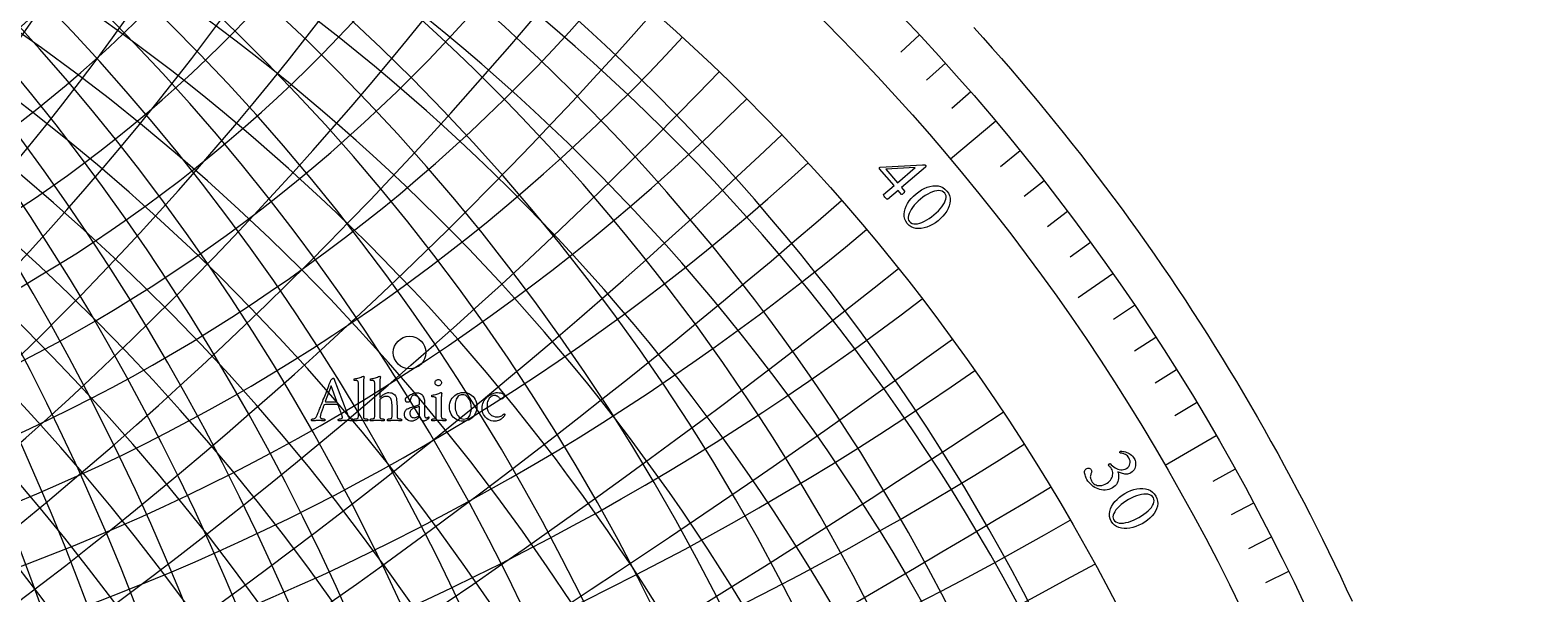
# Model space of a CAD drawing. Header units: millimetres. Extents: x -78 to 78, y -78 to 100.
# Drawn here: x 25 to 76.4, y 32.8 to 52.3 of the extents above; entities that cross this region are included whole.
import ezdxf

# ---------------------------------------------------------------- set-up
doc = ezdxf.new("R2010")
doc.units = ezdxf.units.MM
for name, color, linetype in [('CUT_OUTER', 1, 'Continuous'), ('ENGRAVE', 7, 'Continuous'), ('ENGRAVE_FINE', 8, 'Continuous'), ('TEXT', 5, 'Continuous')]:
    doc.layers.add(name, color=color, linetype=linetype)

msp = doc.modelspace()

# ---------------------------------------------------------------- linework, layer by layer
at = {"layer": 'CUT_OUTER'}
msp.add_lwpolyline([(57.7942, 52.3816), (58.1145, 52.026), (58.4326, 51.6684), (58.7486, 51.3089), (59.0623, 50.9475), (59.3738, 50.5841), (59.683, 50.2189), (59.9901, 49.8517), (60.2948, 49.4827), (60.5973, 49.1118), (60.8975, 48.739), (61.1954, 48.3645), (61.491, 47.9881), (61.7843, 47.6099), (62.0753, 47.2299), (62.3639, 46.8481), (62.6502, 46.4645), (62.9341, 46.0793), (63.2157, 45.6922), (63.4948, 45.3035), (63.7716, 44.913), (64.046, 44.5209), (64.318, 44.1271), (64.5875, 43.7316), (64.8546, 43.3345), (65.1193, 42.9357), (65.3815, 42.5353), (65.6413, 42.1334), (65.8986, 41.7298), (66.1534, 41.3247), (66.4057, 40.918), (66.6555, 40.5098), (66.9028, 40.1), (67.1476, 39.6888), (67.3899, 39.276), (67.6296, 38.8618), (67.8668, 38.4461), (68.1014, 38.0289), (68.3335, 37.6103), (68.563, 37.1903), (68.7899, 36.7689), (69.0142, 36.3462), (69.2359, 35.922), (69.455, 35.4965), (69.6715, 35.0697), (69.8854, 34.6415), (70.0966, 34.2121), (70.3052, 33.7813), (70.5112, 33.3493), (70.7145, 32.916), (70.9151, 32.4815)], dxfattribs=at)
at = {"layer": 'ENGRAVE'}
for points in [[(58.5564, 49.1347), (56.988, 47.8186)], [(62.616, 43.8442), (61.418, 43.0053)], [(66.199, 38.22), (64.4258, 37.1962)]]:
    msp.add_lwpolyline(points, dxfattribs=at)
for centre, radius in [((0, 0), 76.44), ((0, 0), 76.44), ((0, 0), 74.3925), ((0, 0), 70.59), ((0, 0), 70.59), ((0, 0), 70.59), ((38.2205, 41.1105), 0.5647)]:
    msp.add_circle(centre, radius, dxfattribs=at)
for centre, radius, start, end in [((-84.1259, 0), 109.8185, 320, 40), ((-59.232, 0), 92.1487, 310, 50), ((-40.7552, 0), 81.5103, 300, 60), ((-25.6927, 0), 75.1203, 290, 70), ((-12.4469, 0), 71.679, 280, 80), ((0, 81.5103), 40.7552, 210, 330), ((0, 92.1487), 59.232, 220, 320), ((0, 109.8185), 84.1259, 230, 310), ((0, 141.18), 122.2655, 240, 300)]:
    msp.add_arc(centre, radius, start, end, dxfattribs=at)
at = {"layer": 'ENGRAVE_FINE'}
for points in [[(55.9047, 52.132), (55.2629, 51.5335)], [(56.806, 51.1483), (56.1539, 50.5612)], [(57.69, 50.1492), (57.0277, 49.5735)], [(59.405, 48.1053), (58.7231, 47.553)], [(60.2355, 47.0612), (59.5441, 46.5209)], [(61.0477, 46.0027), (60.3469, 45.4746)], [(61.8413, 44.9303), (61.1313, 44.4145)], [(63.3716, 42.7447), (62.6442, 42.254)], [(64.108, 41.6322), (63.372, 41.1543)], [(64.8248, 40.507), (64.0806, 40.042)], [(65.5219, 39.3695), (64.7697, 38.9176)], [(66.8559, 37.0588), (66.0885, 36.6334)], [(67.4925, 35.8864), (66.7177, 35.4744)], [(68.1085, 34.703), (67.3267, 34.3047)], [(68.7038, 33.5091), (67.9151, 33.1244)]]:
    msp.add_lwpolyline(points, dxfattribs=at)
for centre, radius, start, end in [((-77.0355, 0), 104.4864, 317.5, 42.5), ((-70.59, 0), 99.8293, 315, 45), ((-64.6838, 0), 95.7442, 312.5, 47.5), ((-54.1656, 0), 88.9767, 307.5, 52.5), ((-49.4277, 0), 86.1745, 305, 55), ((-44.9708, 0), 83.6978, 302.5, 57.5), ((-36.7468, 0), 79.5819, 297.5, 62.5), ((-32.9167, 0), 77.8874, 295, 65), ((-29.2393, 0), 76.4061, 292.5, 67.5), ((-22.2569, 0), 74.0157, 287.5, 72.5), ((-18.9145, 0), 73.0801, 285, 75), ((-15.6494, 0), 72.3039, 282.5, 77.5), ((-9.2933, 0), 71.1991, 277.5, 82.5), ((-6.1758, 0), 70.8596, 275, 85), ((-3.082, 0), 70.6573, 272.499999, 87.500001), ((-2.8246, -1.2331), 70.6573, 296.083333, 111.083334), ((-5.66, -2.4708), 70.8596, 298.583333, 108.583334), ((-8.5172, -3.7181), 71.1991, 301.083333, 106.083334), ((-11.4073, -4.9798), 71.679, 303.583333, 103.583333), ((-14.3424, -6.2611), 72.3039, 306.083333, 101.083333), ((-39.94, 91.4915), 70.59, 248.583333, 338.583333), ((-17.3348, -7.5674), 73.0801, 308.583333, 98.583333), ((-20.398, -8.9046), 74.0157, 311.083333, 96.083333), ((-23.5468, -10.2792), 75.1203, 313.583333, 93.583333), ((0, 76.4061), 29.2393, 202.5, 337.5), ((2.8246, 1.2331), 70.6573, 116.083333, 291.083334), ((-41.8032, 95.7596), 77.0355, 251.083333, 336.083333), ((5.66, 2.4708), 70.8596, 118.583333, 288.583334), ((8.5172, 3.7181), 71.1991, 121.083333, 286.083334), ((11.4073, 4.9798), 71.679, 123.583333, 283.583333), ((14.3424, 6.2611), 72.3039, 126.083333, 281.083333), ((17.3348, 7.5674), 73.0801, 128.583333, 278.583333), ((20.398, 8.9046), 74.0157, 131.083333, 276.083333), ((23.5468, 10.2792), 75.1203, 133.583333, 273.583333), ((26.7972, 11.6981), 76.4061, 136.083333, 271.083333), ((30.1674, 13.1694), 77.8874, 138.583333, 268.583333), ((33.6777, 14.7018), 79.5819, 141.083333, 266.083333), ((37.3513, 16.3054), 81.5103, 143.583333, 263.583333), ((41.2148, 17.992), 83.6978, 146.083333, 261.083333), ((45.2994, 19.7751), 86.1745, 148.583333, 258.583333), ((49.6417, 21.6707), 88.9767, 151.083333, 256.083333), ((54.2849, 23.6977), 92.1487, 153.583333, 253.583333), ((59.2814, 25.8789), 95.7442, 156.083333, 251.083333), ((64.6943, 28.2418), 99.8293, 158.583333, 248.583333), ((70.6014, 30.8205), 104.4864, 161.083333, 246.083333), ((77.0996, 33.6573), 109.8185, 163.583333, 243.583333), ((84.3112, 36.8055), 115.9568, 166.083333, 241.083333), ((92.393, 40.3335), 123.0699, 168.583333, 238.583333), ((101.5497, 44.3308), 131.3792, 171.083333, 236.083333), ((112.0538, 48.9163), 141.18, 173.583333, 233.583333), ((124.2765, 54.252), 152.8754, 176.083333, 231.083333), ((138.7373, 60.5648), 167.0302, 178.583333, 228.583333), ((-26.7972, -11.6981), 76.4061, 316.083333, 91.083333), ((156.1858, 68.1818), 184.4606, 181.083333, 226.083333), ((177.746, 77.5938), 206.3914, 183.583333, 223.583333), ((205.184, 89.5716), 234.7477, 186.083333, 221.083333), ((241.4423, 105.3999), 272.7388, 188.583333, 218.583333), ((291.817, 127.3906), 326.1418, 191.083333, 216.083333), ((366.8994, 160.1673), 406.5116, 193.583333, 213.583333), ((491.4017, 214.5179), 540.811, 196.083333, 211.083333), ((739.4588, 322.8055), 809.9294, 198.5833333, 208.5833333), ((1481.7422, 646.844), 1618.3171, 201.0833333, 206.0833333), ((-1481.7422, -646.844), 1618.3171, 21.0833333, 26.0833333), ((-739.4588, -322.8055), 809.9294, 18.5833333, 28.5833333), ((-491.4017, -214.5179), 540.811, 16.083333, 31.083333), ((-366.8994, -160.1673), 406.5116, 13.583333, 33.583333), ((-291.817, -127.3906), 326.1418, 11.083333, 36.083333), ((-241.4423, -105.3999), 272.7388, 8.583333, 38.583333), ((-205.184, -89.5716), 234.7477, 6.083333, 41.083333), ((-177.746, -77.5938), 206.3914, 3.583333, 43.583333), ((-156.1858, -68.1818), 184.4606, 1.083333, 46.083333), ((-138.7373, -60.5648), 167.0302, 358.583333, 48.583333), ((-124.2765, -54.252), 152.8754, 356.083333, 51.083333), ((-112.0538, -48.9163), 141.18, 353.583333, 53.583333), ((-101.5497, -44.3308), 131.3792, 351.083333, 56.083333), ((-92.393, -40.3335), 123.0699, 348.583333, 58.583333), ((-84.3112, -36.8055), 115.9568, 346.083333, 61.083333), ((-77.0996, -33.6573), 109.8185, 343.583333, 63.583333), ((-70.6014, -30.8205), 104.4864, 341.083333, 66.083333), ((-64.6943, -28.2418), 99.8293, 338.583333, 68.583333), ((-59.2814, -25.8789), 95.7442, 336.083333, 71.083333), ((-54.2849, -23.6977), 92.1487, 333.583333, 73.583333), ((-49.6417, -21.6707), 88.9767, 331.083333, 76.083333), ((-45.2994, -19.7751), 86.1745, 328.583333, 78.583333), ((-41.2148, -17.992), 83.6978, 326.083333, 81.083333), ((-37.3513, -16.3054), 81.5103, 323.583333, 83.583333), ((-33.6777, -14.7018), 79.5819, 321.083333, 86.083333), ((-30.1674, -13.1694), 77.8874, 318.583333, 88.583333), ((0, 77.8874), 32.9167, 205, 335), ((-43.9365, 100.6464), 84.1259, 253.583333, 333.583333), ((0, 79.5819), 36.7468, 207.5, 332.5), ((-46.3923, 106.2719), 91.9947, 256.083333, 331.083333), ((-49.2381, 112.791), 100.813, 258.583333, 328.583333), ((0, 83.6978), 44.9708, 212.5, 327.5), ((-52.5625, 120.4063), 110.8041, 261.083333, 326.083333), ((0, 86.1745), 49.4277, 215, 325), ((-56.4836, 129.3885), 122.2655, 263.583333, 323.583333), ((0, 88.9767), 54.1656, 217.5, 322.5), ((-61.1628, 140.1071), 135.6021, 266.083333, 321.083333), ((-66.8258, 153.0797), 151.3807, 268.583333, 318.583333), ((0, 95.7442), 64.6838, 222.5, 317.5), ((-73.7994, 169.0543), 170.4193, 271.083333, 316.083333), ((0, 99.8293), 70.59, 225, 315), ((-82.5736, 189.1534), 193.9444, 273.583333, 313.583333), ((0, 104.4864), 77.0355, 227.5, 312.5), ((-93.9184, 215.1414), 223.8829, 276.083333, 311.083333), ((-109.118, 249.9594), 263.4455, 278.583333, 308.583333), ((0, 115.9568), 91.9947, 232.5, 307.5), ((-130.4836, 298.9021), 318.4109, 281.083333, 306.083333), ((0, 123.0699), 100.813, 235, 305), ((-162.6382, 372.5594), 400.3358, 283.583333, 303.583333), ((0, 131.3792), 110.8041, 237.5, 302.5), ((-216.369, 495.642), 536.1843, 286.083333, 301.083333), ((-324.0386, 742.2834), 806.8474, 288.5833333, 298.5833333)]:
    msp.add_arc(centre, radius, start, end, dxfattribs=at)
at = {"layer": 'TEXT'}
for points in [[(56.1244, 47.6029), (56.1305, 47.5941), (56.1339, 47.5852), (56.1347, 47.5761), (56.1328, 47.5668), (56.1292, 47.558), (56.1248, 47.5502), (56.1196, 47.5433), (56.1135, 47.5373), (55.2857, 46.836), (55.3914, 46.711), (55.3942, 46.7044), (55.3935, 46.6953), (55.3894, 46.6838), (55.3819, 46.6698), (55.3716, 46.6547), (55.3593, 46.6397), (55.3451, 46.6249), (55.3288, 46.6103), (55.3174, 46.6014), (55.307, 46.5947), (55.2975, 46.5901), (55.2889, 46.5877), (55.1653, 46.734), (54.7976, 46.4225), (54.7965, 46.4231), (54.7933, 46.4249), (54.788, 46.4278), (54.7805, 46.4318), (54.7697, 46.4398), (54.7545, 46.4543), (54.7349, 46.4754), (54.7108, 46.503), (54.6842, 46.5365), (54.6676, 46.5626), (54.661, 46.5811), (54.6646, 46.5922), (55.0249, 46.8993), (54.5193, 47.486), (54.5185, 47.494), (54.5189, 47.502), (54.5206, 47.5099), (54.5235, 47.5177), (54.5271, 47.5249), (54.5309, 47.5311), (54.5349, 47.5364), (54.5391, 47.5406), (56.0169, 47.6207), (56.0289, 47.6205), (56.0428, 47.6201), (56.0586, 47.6194), (56.0762, 47.6184), (56.0931, 47.6165), (56.1068, 47.6133), (56.1172, 47.6088), (56.1244, 47.6029)], [(55.7584, 47.5244), (54.742, 47.4703), (55.145, 47.0016)], [(56.8564, 46.7129), (56.9108, 46.6346), (56.9485, 46.5527), (56.9695, 46.4671), (56.9738, 46.3779), (56.9632, 46.287), (56.9395, 46.1962), (56.9027, 46.1055), (56.8529, 46.0149), (56.7919, 45.9263), (56.7217, 45.8416), (56.6423, 45.7607), (56.5537, 45.6835), (56.4596, 45.6132), (56.3636, 45.5527), (56.2659, 45.502), (56.1664, 45.4611), (56.0673, 45.4312), (55.9709, 45.4135), (55.8773, 45.4081), (55.7864, 45.4149), (55.7005, 45.4354), (55.622, 45.471), (55.5508, 45.5217), (55.4868, 45.5876), (55.4361, 45.6614), (55.4011, 45.7399), (55.3818, 45.8234), (55.3782, 45.9118), (55.3887, 46.0029), (55.4117, 46.0942), (55.4473, 46.1858), (55.4954, 46.2777), (55.5545, 46.3679), (55.6229, 46.4543), (55.7007, 46.5369), (55.7878, 46.6156), (55.8808, 46.6875), (55.9757, 46.7495), (56.0728, 46.8016), (56.1719, 46.8437), (56.2709, 46.8745), (56.3675, 46.8924), (56.4616, 46.8975), (56.5533, 46.8898), (56.6401, 46.8681), (56.7196, 46.8313), (56.7917, 46.7796), (56.8564, 46.7129)], [(56.7871, 46.6374), (56.746, 46.677), (56.6974, 46.7049), (56.6411, 46.7212), (56.5773, 46.7259), (56.5078, 46.72), (56.4345, 46.7046), (56.3573, 46.6797), (56.2764, 46.6454), (56.1934, 46.6025), (56.1103, 46.552), (56.0271, 46.494), (55.9437, 46.4285), (55.8648, 46.3593), (55.7929, 46.2886), (55.7279, 46.2164), (55.67, 46.1427), (55.6202, 46.0696), (55.5798, 45.9992), (55.549, 45.9313), (55.5275, 45.8662), (55.5169, 45.8055), (55.5184, 45.751), (55.5322, 45.7027), (55.5581, 45.6607), (55.6008, 45.6195), (55.6509, 45.5909), (55.7082, 45.5752), (55.7728, 45.5721), (55.843, 45.5802), (55.9172, 45.598), (55.9952, 45.6254), (56.0772, 45.6626), (56.161, 45.7077), (56.2446, 45.7593), (56.3281, 45.8172), (56.4112, 45.8816), (56.4916, 45.9505), (56.5642, 46.0202), (56.629, 46.0907), (56.6862, 46.1621), (56.7347, 46.2328), (56.7736, 46.3013), (56.8029, 46.3677), (56.8226, 46.4317), (56.8316, 46.4918), (56.8287, 46.5462), (56.8138, 46.5947), (56.7871, 46.6374)], [(35.0656, 39.0554), (35.0669, 39.0589), (35.071, 39.0694), (35.0777, 39.0868), (35.0872, 39.1112), (35.0989, 39.1416), (35.1125, 39.177), (35.128, 39.2173), (35.1453, 39.2626), (35.1641, 39.3118), (35.1843, 39.3637), (35.2057, 39.4183), (35.2284, 39.4756), (35.2518, 39.5346), (35.2753, 39.5945), (35.299, 39.6553), (35.3229, 39.7169), (35.3466, 39.7783), (35.3698, 39.8385), (35.3927, 39.8973), (35.4151, 39.9549), (35.4367, 40.0101), (35.4569, 40.0619), (35.4759, 40.1103), (35.4937, 40.1553), (35.4996, 40.1647), (35.5082, 40.1746), (35.5195, 40.1852), (35.5335, 40.1963), (35.5479, 40.2062), (35.5605, 40.2133), (35.5713, 40.2176), (35.5802, 40.219), (35.5822, 40.219), (35.5839, 40.2187), (35.5851, 40.2184), (35.5859, 40.2179), (35.5867, 40.2172), (35.5879, 40.2165), (35.5895, 40.2155), (35.5916, 40.2145), (36.0447, 39.0258), (36.0671, 38.9672), (36.084, 38.9234), (36.0955, 38.8943), (36.1016, 38.8801), (36.1087, 38.868), (36.1184, 38.8568), (36.1309, 38.8464), (36.146, 38.8368), (36.1626, 38.8284), (36.1791, 38.8212), (36.1956, 38.8153), (36.2121, 38.8106), (36.2271, 38.8072), (36.2391, 38.8047), (36.2482, 38.8032), (36.2542, 38.8027), (36.258, 38.7962), (36.2605, 38.7882), (36.2615, 38.7786), (36.261, 38.7674), (36.2599, 38.7566), (36.2588, 38.7483), (36.2576, 38.7424), (36.2565, 38.7389), (36.2243, 38.7411), (36.1939, 38.7432), (36.1651, 38.7451), (36.1381, 38.7469), (36.1106, 38.7484), (36.0806, 38.7494), (36.048, 38.7501), (36.0128, 38.7503), (35.9758, 38.7501), (35.942, 38.7494), (35.9114, 38.7484), (35.8842, 38.7469), (35.8569, 38.7451), (35.8264, 38.7432), (35.7926, 38.7411), (35.7555, 38.7389), (35.7516, 38.7443), (35.749, 38.7514), (35.7476, 38.7603), (35.7475, 38.7708), (35.7486, 38.7813), (35.7507, 38.7901), (35.7537, 38.7973), (35.7578, 38.8027), (35.7695, 38.8032), (35.784, 38.8047), (35.8013, 38.8072), (35.8216, 38.8106), (35.8415, 38.815), (35.858, 38.82), (35.8711, 38.8258), (35.8808, 38.8323), (35.8847, 38.8377), (35.8876, 38.8448), (35.8893, 38.8536), (35.8899, 38.8642), (35.8889, 38.8762), (35.8862, 38.8918), (35.8815, 38.9109), (35.8751, 38.9336), (35.8672, 38.9589), (35.8583, 38.9857), (35.8484, 39.0141), (35.8375, 39.044), (35.8261, 39.0746), (35.8147, 39.1047), (35.8033, 39.1343), (35.792, 39.1636), (35.7811, 39.1913), (35.7712, 39.2165), (35.7623, 39.2392), (35.7544, 39.2592), (35.7479, 39.2757), (35.7433, 39.2874), (35.7405, 39.2945), (35.7396, 39.2968), (35.7393, 39.2971), (35.7384, 39.2979), (35.737, 39.2994), (35.735, 39.3014), (35.7327, 39.3033), (35.7305, 39.3048), (35.7282, 39.3056), (35.7259, 39.3059), (35.7078, 39.3069), (35.6878, 39.3076), (35.6657, 39.308), (35.6417, 39.3082), (35.617, 39.3082), (35.5933, 39.3082), (35.5704, 39.3082), (35.5483, 39.3082), (35.5426, 39.3082), (35.5369, 39.3082), (35.5312, 39.3082), (35.5255, 39.3082), (35.52, 39.3082), (35.5147, 39.3082), (35.5097, 39.3082), (35.505, 39.3082), (35.4722, 39.3081), (35.4418, 39.3079), (35.4141, 39.3075), (35.3889, 39.3071), (35.3633, 39.3063), (35.3343, 39.3051), (35.3018, 39.3034), (35.2659, 39.3014), (35.2647, 39.3011), (35.2631, 39.3005), (35.2612, 39.2994), (35.2591, 39.2979), (35.2571, 39.2964), (35.2557, 39.2954), (35.2548, 39.2947), (35.2546, 39.2945), (35.2535, 39.2917), (35.2503, 39.2831), (35.245, 39.2689), (35.2375, 39.249), (35.2285, 39.2251), (35.2187, 39.1992), (35.208, 39.1711), (35.1965, 39.1408), (35.1849, 39.11), (35.174, 39.0802), (35.1638, 39.0514), (35.1544, 39.0236), (35.145, 38.9962), (35.1376, 38.9712), (35.132, 38.9484), (35.1282, 38.9279), (35.1257, 38.9096), (35.1239, 38.8932), (35.1228, 38.8788), (35.1225, 38.8664), (35.1247, 38.8545), (35.1313, 38.8439), (35.1423, 38.8346), (35.1578, 38.8266), (35.1756, 38.8198), (35.1936, 38.8143), (35.212, 38.8101), (35.2306, 38.8072), (35.2477, 38.8052), (35.2611, 38.8038), (35.271, 38.803), (35.2773, 38.8027), (35.2795, 38.7992), (35.2813, 38.7933), (35.2829, 38.785), (35.2842, 38.7742), (35.2849, 38.763), (35.2847, 38.7534), (35.2837, 38.7454), (35.2819, 38.7389), (35.261, 38.7401), (35.2417, 38.7412), (35.224, 38.7423), (35.2079, 38.7435), (35.1925, 38.7446), (35.1771, 38.7457), (35.1618, 38.7469), (35.1464, 38.748), (35.1298, 38.749), (35.1108, 38.7497), (35.0894, 38.7502), (35.0656, 38.7503), (35.0415, 38.7502), (35.0194, 38.7497), (34.9994, 38.749), (34.9813, 38.748), (34.9642, 38.7469), (34.9471, 38.7457), (34.9301, 38.7446), (34.913, 38.7435), (34.8948, 38.7423), (34.8743, 38.7412), (34.8515, 38.7401), (34.8265, 38.7389), (34.8245, 38.7424), (34.823, 38.7483), (34.8222, 38.7566), (34.8219, 38.7674), (34.8222, 38.7786), (34.823, 38.7882), (34.8245, 38.7962), (34.8265, 38.8027), (34.8385, 38.8033), (34.8541, 38.8052), (34.8732, 38.8084), (34.8959, 38.8129), (34.9183, 38.8188), (34.9366, 38.8263), (34.9508, 38.8353), (34.9608, 38.8459), (34.9773, 38.8682), (34.9924, 38.8918), (35.0063, 38.9166), (35.0189, 38.9427), (35.0308, 38.9698), (35.0425, 38.9976), (35.0541, 39.0262), (35.0656, 39.0554)], [(36.4455, 39.9868), (36.4454, 39.9999), (36.4452, 40.0144), (36.4448, 40.0301), (36.4443, 40.0471), (36.4433, 40.0638), (36.4412, 40.0787), (36.4381, 40.0917), (36.4341, 40.1029), (36.4276, 40.1143), (36.4173, 40.1234), (36.4031, 40.1302), (36.3851, 40.1348), (36.3649, 40.1378), (36.3439, 40.1399), (36.3222, 40.1412), (36.2997, 40.1416), (36.2987, 40.1434), (36.2978, 40.1487), (36.297, 40.1576), (36.2963, 40.1701), (36.2963, 40.1827), (36.2972, 40.192), (36.2991, 40.198), (36.302, 40.2008), (36.3439, 40.2063), (36.3851, 40.2136), (36.4258, 40.2228), (36.466, 40.2338), (36.5053, 40.2463), (36.5434, 40.2597), (36.5804, 40.2742), (36.6163, 40.2896), (36.6207, 40.2888), (36.6251, 40.2865), (36.6293, 40.2826), (36.6333, 40.2771), (36.6368, 40.2709), (36.6393, 40.2649), (36.6408, 40.2589), (36.6413, 40.2532), (36.6405, 40.2501), (36.6382, 40.2407), (36.6343, 40.225), (36.6288, 40.2031), (36.6233, 40.1753), (36.6194, 40.1422), (36.617, 40.1036), (36.6163, 40.0596), (36.6163, 39.0031), (36.6163, 38.9784), (36.6165, 38.9547), (36.6169, 38.9318), (36.6174, 38.9097), (36.6185, 38.8891), (36.6205, 38.8704), (36.6236, 38.8538), (36.6276, 38.8391), (36.6314, 38.8336), (36.6382, 38.8283), (36.6479, 38.8233), (36.6607, 38.8186), (36.6752, 38.8144), (36.6903, 38.8109), (36.7059, 38.8082), (36.7221, 38.8061), (36.7374, 38.8046), (36.7503, 38.8035), (36.7608, 38.8029), (36.7688, 38.8027), (36.7719, 38.7973), (36.7742, 38.7901), (36.7759, 38.7813), (36.7768, 38.7708), (36.7767, 38.7603), (36.7754, 38.7514), (36.7727, 38.7443), (36.7688, 38.7389), (36.7357, 38.7411), (36.7045, 38.7432), (36.6753, 38.7451), (36.6481, 38.7469), (36.6211, 38.7484), (36.5924, 38.7494), (36.5619, 38.7501), (36.5297, 38.7503), (36.4986, 38.7501), (36.4691, 38.7494), (36.4411, 38.7484), (36.4147, 38.7469), (36.3881, 38.7451), (36.3592, 38.7432), (36.3283, 38.7411), (36.2952, 38.7389), (36.2913, 38.7443), (36.2886, 38.7514), (36.2873, 38.7603), (36.2872, 38.7708), (36.2881, 38.7813), (36.2898, 38.7901), (36.2921, 38.7973), (36.2952, 38.8027), (36.3032, 38.8029), (36.3134, 38.8035), (36.3259, 38.8046), (36.3407, 38.8061), (36.3565, 38.8082), (36.372, 38.8109), (36.3873, 38.8144), (36.4022, 38.8186), (36.4153, 38.8233), (36.425, 38.8283), (36.4312, 38.8336), (36.4341, 38.8391), (36.4381, 38.8538), (36.4412, 38.8704), (36.4433, 38.8891), (36.4443, 38.9097), (36.4448, 38.9318), (36.4452, 38.9547), (36.4454, 38.9784), (36.4455, 39.0031)], [(37.4975, 39.7203), (37.5541, 39.7172), (37.6034, 39.7078), (37.6452, 39.6922), (37.6797, 39.6702), (37.7079, 39.6418), (37.7312, 39.6065), (37.7495, 39.5644), (37.7628, 39.5154), (37.7722, 39.4595), (37.779, 39.3964), (37.7831, 39.3263), (37.7844, 39.249), (37.7844, 39.0031), (37.7845, 38.9784), (37.7847, 38.9547), (37.7851, 38.9318), (37.7856, 38.9097), (37.7866, 38.8891), (37.7887, 38.8704), (37.7917, 38.8538), (37.7958, 38.8391), (37.7996, 38.8336), (37.8063, 38.8283), (37.8161, 38.8233), (37.8288, 38.8186), (37.8433, 38.8144), (37.8584, 38.8109), (37.8741, 38.8082), (37.8903, 38.8061), (37.9056, 38.8046), (37.9185, 38.8035), (37.9289, 38.8029), (37.937, 38.8027), (37.94, 38.7973), (37.9424, 38.7901), (37.944, 38.7813), (37.9449, 38.7708), (37.9449, 38.7603), (37.9435, 38.7514), (37.9409, 38.7443), (37.937, 38.7389), (37.9038, 38.7411), (37.8726, 38.7432), (37.8435, 38.7451), (37.8163, 38.7469), (37.7893, 38.7484), (37.7605, 38.7494), (37.73, 38.7501), (37.6979, 38.7503), (37.6668, 38.7501), (37.6373, 38.7494), (37.6093, 38.7484), (37.5829, 38.7469), (37.5562, 38.7451), (37.5274, 38.7432), (37.4964, 38.7411), (37.4633, 38.7389), (37.4594, 38.7443), (37.4568, 38.7514), (37.4554, 38.7603), (37.4554, 38.7708), (37.4563, 38.7813), (37.4579, 38.7901), (37.4603, 38.7973), (37.4633, 38.8027), (37.4713, 38.8029), (37.4816, 38.8035), (37.4941, 38.8046), (37.5089, 38.8061), (37.5247, 38.8082), (37.5402, 38.8109), (37.5554, 38.8144), (37.5704, 38.8186), (37.5835, 38.8233), (37.5931, 38.8283), (37.5994, 38.8336), (37.6022, 38.8391), (37.6063, 38.8538), (37.6094, 38.8704), (37.6114, 38.8891), (37.6125, 38.9097), (37.613, 38.9318), (37.6133, 38.9547), (37.6136, 38.9784), (37.6136, 39.0031), (37.6136, 39.2262), (37.6125, 39.2919), (37.6091, 39.35), (37.6034, 39.4006), (37.5954, 39.4437), (37.5845, 39.4802), (37.5698, 39.5111), (37.5514, 39.5365), (37.5294, 39.5564), (37.503, 39.5713), (37.4719, 39.582), (37.4359, 39.5884), (37.395, 39.5905), (37.374, 39.5889), (37.352, 39.584), (37.3291, 39.5758), (37.3051, 39.5644), (37.2814, 39.5511), (37.2593, 39.5373), (37.2387, 39.5232), (37.2197, 39.5086), (37.2038, 39.4949), (37.1924, 39.4835), (37.1855, 39.4744), (37.1833, 39.4676), (37.1833, 39.0031), (37.1833, 38.9784), (37.1835, 38.9547), (37.1839, 38.9318), (37.1844, 38.9097), (37.1855, 38.8891), (37.1875, 38.8704), (37.1906, 38.8538), (37.1946, 38.8391), (37.1984, 38.8336), (37.2052, 38.8283), (37.2149, 38.8233), (37.2277, 38.8186), (37.2422, 38.8144), (37.2573, 38.8109), (37.2729, 38.8082), (37.2891, 38.8061), (37.3044, 38.8046), (37.3173, 38.8035), (37.3278, 38.8029), (37.3358, 38.8027), (37.3389, 38.7973), (37.3412, 38.7901), (37.3429, 38.7813), (37.3438, 38.7708), (37.3437, 38.7603), (37.3424, 38.7514), (37.3397, 38.7443), (37.3358, 38.7389), (37.3027, 38.7411), (37.2715, 38.7432), (37.2423, 38.7451), (37.2151, 38.7469), (37.1881, 38.7484), (37.1593, 38.7494), (37.1289, 38.7501), (37.0967, 38.7503), (37.0656, 38.7501), (37.0361, 38.7494), (37.0081, 38.7484), (36.9817, 38.7469), (36.9551, 38.7451), (36.9262, 38.7432), (36.8953, 38.7411), (36.8622, 38.7389), (36.8583, 38.7443), (36.8556, 38.7514), (36.8543, 38.7603), (36.8542, 38.7708), (36.8551, 38.7813), (36.8568, 38.7901), (36.8591, 38.7973), (36.8622, 38.8027), (36.8702, 38.8029), (36.8804, 38.8035), (36.8929, 38.8046), (36.9077, 38.8061), (36.9235, 38.8082), (36.939, 38.8109), (36.9543, 38.8144), (36.9692, 38.8186), (36.9823, 38.8233), (36.992, 38.8283), (36.9982, 38.8336), (37.0011, 38.8391), (37.0051, 38.8538), (37.0082, 38.8704), (37.0103, 38.8891), (37.0113, 38.9097), (37.0118, 38.9318), (37.0122, 38.9547), (37.0124, 38.9784), (37.0125, 39.0031), (37.0125, 39.9868), (37.0124, 39.999), (37.0122, 40.013), (37.0118, 40.0286), (37.0113, 40.046), (37.0103, 40.0632), (37.0082, 40.0784), (37.0051, 40.0917), (37.0011, 40.1029), (36.9946, 40.1143), (36.9843, 40.1234), (36.9701, 40.1302), (36.9521, 40.1348), (36.9319, 40.1378), (36.9109, 40.1399), (36.8892, 40.1412), (36.8667, 40.1416), (36.8657, 40.1434), (36.8647, 40.1487), (36.864, 40.1576), (36.8633, 40.1701), (36.8633, 40.1827), (36.8642, 40.192), (36.8661, 40.198), (36.869, 40.2008), (36.9109, 40.2063), (36.9521, 40.2136), (36.9928, 40.2228), (37.033, 40.2338), (37.0723, 40.2463), (37.1104, 40.2597), (37.1474, 40.2742), (37.1833, 40.2896), (37.1877, 40.2888), (37.1921, 40.2865), (37.1963, 40.2826), (37.2003, 40.2771), (37.2038, 40.2709), (37.2063, 40.2649), (37.2078, 40.2589), (37.2083, 40.2532), (37.2075, 40.2501), (37.2052, 40.2407), (37.2013, 40.225), (37.1958, 40.2031), (37.1903, 40.1753), (37.1864, 40.1422), (37.184, 40.1036), (37.1833, 40.0596), (37.1833, 39.5564), (37.1837, 39.5544), (37.185, 39.553), (37.1871, 39.5521), (37.1901, 39.5518), (37.1914, 39.5521), (37.1929, 39.553), (37.1948, 39.5544), (37.1969, 39.5564), (37.2101, 39.5698), (37.2268, 39.5849), (37.2471, 39.6016), (37.2709, 39.6202), (37.2972, 39.639), (37.3247, 39.6569), (37.3535, 39.6737), (37.3836, 39.6896), (37.4138, 39.7031), (37.4428, 39.7127), (37.4707, 39.7184), (37.4975, 39.7203)], [(39.1051, 40.0642), (39.1072, 40.0862), (39.1134, 40.1066), (39.1237, 40.1255), (39.1381, 40.1427), (39.1554, 40.1572), (39.1743, 40.1675), (39.1947, 40.1737), (39.2167, 40.1758), (39.2387, 40.1737), (39.2591, 40.1675), (39.278, 40.1572), (39.2953, 40.1427), (39.3097, 40.1255), (39.32, 40.1066), (39.3262, 40.0862), (39.3283, 40.0642), (39.3262, 40.0422), (39.32, 40.0218), (39.3097, 40.0029), (39.2953, 39.9856), (39.278, 39.9712), (39.2591, 39.9609), (39.2387, 39.9547), (39.2167, 39.9526), (39.1947, 39.9547), (39.1743, 39.9609), (39.1554, 39.9712), (39.1381, 39.9856), (39.1237, 40.0029), (39.1134, 40.0218), (39.1072, 40.0422), (39.1051, 40.0642)], [(35.5005, 39.9503), (35.2978, 39.4084), (35.2979, 39.4081), (35.2981, 39.4072), (35.2985, 39.4058), (35.299, 39.4038), (35.2996, 39.4018), (35.3004, 39.4004), (35.3013, 39.3996), (35.3024, 39.3993), (35.3251, 39.3982), (35.3499, 39.3973), (35.3769, 39.3965), (35.406, 39.3959), (35.4347, 39.3954), (35.4604, 39.395), (35.4831, 39.3948), (35.5028, 39.3947), (35.5283, 39.3949), (35.5526, 39.3953), (35.5756, 39.396), (35.5973, 39.397), (35.6188, 39.3981), (35.6414, 39.3993), (35.6649, 39.4004), (35.6895, 39.4015), (35.6915, 39.4019), (35.6932, 39.403), (35.6944, 39.4048), (35.6952, 39.4072), (35.6957, 39.4097), (35.696, 39.4115), (35.6962, 39.4126), (35.6963, 39.4129)], [(38.4949, 39.7158), (38.5262, 39.7132), (38.5566, 39.7055), (38.586, 39.6927), (38.6144, 39.6748), (38.641, 39.6526), (38.6648, 39.627), (38.6859, 39.5979), (38.7044, 39.5655), (38.7193, 39.5302), (38.73, 39.4926), (38.7364, 39.4528), (38.7385, 39.4107), (38.7385, 38.953), (38.7395, 38.9321), (38.7425, 38.9128), (38.7475, 38.8951), (38.7545, 38.879), (38.7637, 38.8655), (38.7755, 38.8559), (38.7899, 38.8501), (38.8068, 38.8482), (38.8219, 38.8491), (38.8353, 38.8516), (38.847, 38.8559), (38.8569, 38.8619), (38.8652, 38.868), (38.8717, 38.8727), (38.8766, 38.876), (38.8797, 38.8778), (38.8818, 38.8774), (38.8837, 38.8761), (38.8852, 38.874), (38.8865, 38.871), (38.8875, 38.8677), (38.8882, 38.8647), (38.8887, 38.862), (38.8888, 38.8596), (38.8881, 38.8475), (38.886, 38.8363), (38.8824, 38.8259), (38.8774, 38.8163), (38.8695, 38.8101), (38.8595, 38.8027), (38.8473, 38.7941), (38.833, 38.7845), (38.8175, 38.7745), (38.8017, 38.7651), (38.7856, 38.7563), (38.7693, 38.748), (38.7532, 38.741), (38.7382, 38.7361), (38.7242, 38.7331), (38.7112, 38.7321), (38.6879, 38.7351), (38.6659, 38.744), (38.6452, 38.759), (38.6258, 38.7799), (38.6087, 38.804), (38.5948, 38.8283), (38.5842, 38.8529), (38.5768, 38.8778), (38.5708, 38.8723), (38.5618, 38.8647), (38.5497, 38.8552), (38.5347, 38.8437), (38.5176, 38.8311), (38.4991, 38.8183), (38.4794, 38.8054), (38.4584, 38.7924), (38.4369, 38.7798), (38.4155, 38.7679), (38.3942, 38.757), (38.373, 38.7469), (38.3528, 38.7384), (38.334, 38.7324), (38.3169, 38.7287), (38.3013, 38.7275), (38.2488, 38.7322), (38.2006, 38.746), (38.1566, 38.7692), (38.1169, 38.8015), (38.084, 38.8406), (38.0605, 38.8838), (38.0464, 38.9311), (38.0417, 38.9826), (38.0441, 39.0155), (38.0511, 39.046), (38.0629, 39.0741), (38.0793, 39.0998), (38.098, 39.1221), (38.1166, 39.14), (38.135, 39.1534), (38.1533, 39.1625), (38.1861, 39.1741), (38.2208, 39.1861), (38.2573, 39.1985), (38.2956, 39.2114), (38.3343, 39.2244), (38.3716, 39.2373), (38.4077, 39.2501), (38.4425, 39.2626), (38.4744, 39.2745), (38.5017, 39.2848), (38.5245, 39.2938), (38.5427, 39.3014), (38.5509, 39.305), (38.5575, 39.309), (38.5623, 39.3135), (38.5655, 39.3184), (38.5674, 39.3248), (38.5689, 39.3335), (38.5697, 39.3447), (38.57, 39.3583), (38.57, 39.4175), (38.5684, 39.4425), (38.5637, 39.4673), (38.5559, 39.492), (38.545, 39.5165), (38.5313, 39.54), (38.5154, 39.5615), (38.4971, 39.581), (38.4766, 39.5985), (38.4543, 39.613), (38.4305, 39.6233), (38.4053, 39.6295), (38.3787, 39.6315), (38.3521, 39.6293), (38.3292, 39.6224), (38.31, 39.611), (38.2945, 39.5951), (38.2818, 39.575), (38.2711, 39.5513), (38.2625, 39.5238), (38.2558, 39.4926), (38.2415, 39.4458), (38.2193, 39.4124), (38.1892, 39.3923), (38.151, 39.3856), (38.1339, 39.3875), (38.1189, 39.393), (38.106, 39.4023), (38.0952, 39.4152), (38.0868, 39.4303), (38.0807, 39.446), (38.0771, 39.4622), (38.0759, 39.479), (38.0762, 39.4832), (38.077, 39.4889), (38.0784, 39.4963), (38.0804, 39.5052), (38.0829, 39.5142), (38.0856, 39.522), (38.0885, 39.5284), (38.0918, 39.5336), (38.1107, 39.5503), (38.1334, 39.5683), (38.1597, 39.5878), (38.1897, 39.6088), (38.2227, 39.6297), (38.2578, 39.6492), (38.295, 39.6673), (38.3343, 39.6839), (38.3747, 39.6979), (38.4149, 39.7078), (38.4549, 39.7138), (38.4949, 39.7158)], [(39.3192, 39.0031), (39.3192, 38.9784), (39.3195, 38.9547), (39.3198, 38.9318), (39.3203, 38.9097), (39.3214, 38.8891), (39.3234, 38.8704), (39.3265, 38.8538), (39.3306, 38.8391), (39.3343, 38.8336), (39.3411, 38.8283), (39.3508, 38.8233), (39.3636, 38.8186), (39.378, 38.8144), (39.3929, 38.8109), (39.4082, 38.8082), (39.4239, 38.8061), (39.4387, 38.8046), (39.4512, 38.8035), (39.4615, 38.8029), (39.4695, 38.8027), (39.4725, 38.7973), (39.4749, 38.7901), (39.4765, 38.7813), (39.4774, 38.7708), (39.4774, 38.7603), (39.476, 38.7514), (39.4734, 38.7443), (39.4695, 38.7389), (39.4364, 38.7411), (39.4054, 38.7432), (39.3766, 38.7451), (39.3499, 38.7469), (39.3234, 38.7484), (39.295, 38.7494), (39.2647, 38.7501), (39.2326, 38.7503), (39.2015, 38.7501), (39.1717, 38.7494), (39.1434, 38.7484), (39.1165, 38.7469), (39.0893, 38.7451), (39.0602, 38.7432), (39.029, 38.7411), (38.9958, 38.7389), (38.9919, 38.7443), (38.9893, 38.7514), (38.9879, 38.7603), (38.9879, 38.7708), (38.9888, 38.7813), (38.9904, 38.7901), (38.9928, 38.7973), (38.9958, 38.8027), (39.0039, 38.8029), (39.0143, 38.8035), (39.0272, 38.8046), (39.0425, 38.8061), (39.0588, 38.8082), (39.0747, 38.8109), (39.0901, 38.8144), (39.1051, 38.8186), (39.1182, 38.8233), (39.1279, 38.8283), (39.1342, 38.8336), (39.137, 38.8391), (39.1411, 38.8538), (39.1441, 38.8704), (39.1462, 38.8891), (39.1473, 38.9097), (39.1478, 38.9318), (39.1481, 38.9547), (39.1483, 38.9784), (39.1484, 39.0031), (39.1484, 39.4175), (39.1483, 39.4297), (39.1481, 39.4437), (39.1478, 39.4593), (39.1473, 39.4767), (39.1462, 39.4939), (39.1441, 39.5091), (39.1411, 39.5224), (39.137, 39.5336), (39.132, 39.5431), (39.1239, 39.551), (39.1127, 39.5573), (39.0983, 39.5621), (39.0824, 39.5656), (39.0664, 39.5683), (39.0505, 39.5702), (39.0345, 39.5712), (39.02, 39.5717), (39.0084, 39.572), (38.9995, 39.5723), (38.9936, 39.5723), (38.9924, 39.5757), (38.9913, 39.5814), (38.9901, 39.5894), (38.989, 39.5997), (38.9884, 39.6102), (38.989, 39.619), (38.9907, 39.6261), (38.9936, 39.6315), (39.0365, 39.6379), (39.0789, 39.6458), (39.1208, 39.655), (39.1621, 39.6657), (39.202, 39.6779), (39.24, 39.6919), (39.2761, 39.7075), (39.3101, 39.7249), (39.3146, 39.724), (39.3189, 39.7215), (39.3231, 39.7172), (39.3271, 39.7112), (39.3306, 39.7047), (39.3331, 39.6987), (39.3346, 39.6933), (39.3351, 39.6885), (39.3348, 39.6835), (39.334, 39.6754), (39.3326, 39.6641), (39.3306, 39.6498), (39.3284, 39.6338), (39.3263, 39.6179), (39.3244, 39.6019), (39.3226, 39.586), (39.3211, 39.5713), (39.32, 39.5592), (39.3194, 39.5497), (39.3192, 39.5427)], [(40.0797, 39.7226), (40.1511, 39.7186), (40.2172, 39.7067), (40.278, 39.6868), (40.3336, 39.6589), (40.3836, 39.6241), (40.4276, 39.5837), (40.4656, 39.5376), (40.4976, 39.4858), (40.523, 39.4293), (40.5411, 39.3691), (40.552, 39.3052), (40.5556, 39.2376), (40.5518, 39.1676), (40.5403, 39.1013), (40.5211, 39.0384), (40.4942, 38.9791), (40.4606, 38.9246), (40.4213, 38.8761), (40.3763, 38.8336), (40.3257, 38.797), (40.2704, 38.7676), (40.2118, 38.7466), (40.1497, 38.734), (40.0843, 38.7298), (40.0138, 38.7339), (39.9479, 38.746), (39.8868, 38.7663), (39.8304, 38.7947), (39.7794, 38.83), (39.7347, 38.871), (39.6963, 38.9177), (39.6642, 38.97), (39.6388, 39.027), (39.6206, 39.0876), (39.6097, 39.1517), (39.6061, 39.2194), (39.61, 39.2893), (39.6217, 39.3554), (39.6413, 39.4179), (39.6687, 39.4767), (39.7028, 39.5306), (39.7424, 39.5786), (39.7876, 39.6206), (39.8384, 39.6566), (39.8936, 39.6855), (39.9522, 39.7061), (40.0143, 39.7185), (40.0797, 39.7226)], [(40.0547, 39.6475), (40.0103, 39.644), (39.9704, 39.6335), (39.9351, 39.6161), (39.9044, 39.5917), (39.8779, 39.5618), (39.8554, 39.5279), (39.8369, 39.4901), (39.8224, 39.4482), (39.8115, 39.4039), (39.8036, 39.3586), (39.7989, 39.3122), (39.7974, 39.2649), (39.7996, 39.2114), (39.8062, 39.1579), (39.8172, 39.1044), (39.8327, 39.0509), (39.8524, 38.9996), (39.8765, 38.953), (39.9048, 38.9108), (39.9374, 38.8733), (39.9741, 38.8424), (40.0145, 38.8203), (40.0589, 38.8071), (40.1071, 38.8027), (40.1524, 38.8062), (40.1927, 38.8166), (40.2281, 38.8341), (40.2585, 38.8585), (40.2845, 38.8884), (40.3066, 38.9225), (40.3249, 38.9607), (40.3393, 39.0031), (40.3503, 39.0477), (40.3581, 39.093), (40.3628, 39.1388), (40.3644, 39.1852), (40.3621, 39.2397), (40.3553, 39.2937), (40.3439, 39.3473), (40.3279, 39.4004), (40.3077, 39.4511), (40.2835, 39.4975), (40.2553, 39.5394), (40.2232, 39.5769), (40.187, 39.6078), (40.1469, 39.6298), (40.1028, 39.6431), (40.0547, 39.6475)], [(41.4961, 39.6042), (41.4944, 39.5768), (41.4892, 39.5538), (41.4807, 39.5353), (41.4688, 39.5211), (41.4549, 39.5106), (41.4409, 39.5032), (41.4265, 39.4987), (41.4118, 39.4972), (41.3939, 39.4992), (41.3765, 39.5052), (41.3597, 39.5151), (41.3435, 39.5291), (41.3277, 39.5442), (41.3122, 39.5575), (41.297, 39.5692), (41.282, 39.5792), (41.2647, 39.5907), (41.249, 39.6002), (41.2351, 39.6078), (41.2228, 39.6133), (41.2102, 39.6173), (41.1949, 39.6202), (41.1771, 39.6219), (41.1568, 39.6224), (41.1273, 39.6197), (41.0979, 39.6113), (41.0686, 39.5975), (41.0395, 39.578), (41.0118, 39.5535), (40.9866, 39.5242), (40.964, 39.4903), (40.9439, 39.4516), (40.9274, 39.4084), (40.9157, 39.3606), (40.9087, 39.3082), (40.9063, 39.2513), (40.9129, 39.1609), (40.9325, 39.0833), (40.9652, 39.0186), (41.0111, 38.9666), (41.0663, 38.9268), (41.1272, 38.8983), (41.1938, 38.8812), (41.2661, 38.8755), (41.3107, 38.8782), (41.3512, 38.8864), (41.3876, 38.8999), (41.4198, 38.9188), (41.4476, 38.9393), (41.4707, 38.9575), (41.4892, 38.9735), (41.5029, 38.9871), (41.5044, 38.9866), (41.5066, 38.9851), (41.5095, 38.9826), (41.5132, 38.9791), (41.5166, 38.9748), (41.5191, 38.9698), (41.5206, 38.964), (41.5211, 38.9575), (41.5203, 38.9481), (41.5177, 38.9382), (41.5134, 38.9276), (41.5075, 38.9165), (41.4958, 38.8998), (41.4813, 38.8815), (41.4639, 38.8617), (41.4437, 38.8402), (41.4207, 38.8187), (41.3947, 38.7984), (41.366, 38.7794), (41.3344, 38.7617), (41.3001, 38.7467), (41.2632, 38.7361), (41.2238, 38.7297), (41.1818, 38.7275), (41.1167, 38.7315), (41.0557, 38.7435), (40.9989, 38.7634), (40.9462, 38.7913), (40.8983, 38.8256), (40.8562, 38.8647), (40.8198, 38.9087), (40.789, 38.9575), (40.7646, 39.0096), (40.7472, 39.0634), (40.7367, 39.1189), (40.7333, 39.1761), (40.7365, 39.2361), (40.7461, 39.2931), (40.7621, 39.3471), (40.7845, 39.3981), (40.812, 39.446), (40.8431, 39.4906), (40.878, 39.532), (40.9166, 39.5701), (40.9578, 39.6044), (41.0008, 39.6344), (41.0455, 39.6601), (41.0919, 39.6816), (41.1386, 39.6986), (41.1844, 39.7107), (41.2292, 39.7179), (41.2729, 39.7203), (41.3316, 39.7169), (41.3845, 39.7067), (41.4318, 39.6896), (41.4733, 39.6657), (41.4768, 39.6616), (41.4804, 39.656), (41.4842, 39.649), (41.4881, 39.6406), (41.4916, 39.6315), (41.4941, 39.6224), (41.4956, 39.6133), (41.4961, 39.6042)], [(38.3765, 38.8482), (38.3962, 38.8494), (38.4169, 38.8528), (38.4384, 38.8585), (38.4607, 38.8664), (38.4826, 38.8758), (38.5028, 38.8855), (38.5213, 38.8957), (38.5381, 38.9063), (38.5521, 38.9165), (38.562, 38.9254), (38.568, 38.933), (38.57, 38.9393), (38.57, 39.2422), (38.547, 39.2349), (38.5211, 39.2268), (38.4923, 39.2178), (38.4607, 39.208), (38.4298, 39.1983), (38.4032, 39.1898), (38.3809, 39.1824), (38.3628, 39.1761), (38.3345, 39.1635), (38.3087, 39.1482), (38.2855, 39.1304), (38.2649, 39.1101), (38.2479, 39.0872), (38.2358, 39.0617), (38.2286, 39.0337), (38.2262, 39.0031), (38.2289, 38.9732), (38.237, 38.9453), (38.2505, 38.9192), (38.2694, 38.8949), (38.2923, 38.8745), (38.3178, 38.8599), (38.3459, 38.8511), (38.3765, 38.8482)], [(63.3573, 37.43), (63.3738, 37.3971), (63.3868, 37.36), (63.3962, 37.3188), (63.4022, 37.2735), (63.4035, 37.2262), (63.3991, 37.1791), (63.3891, 37.1323), (63.3734, 37.0857), (63.3511, 37.0415), (63.3213, 37.0018), (63.2839, 36.9667), (63.239, 36.936), (63.2007, 36.9168), (63.161, 36.9032), (63.1202, 36.8953), (63.078, 36.8931), (63.0358, 36.8952), (62.9946, 36.9003), (62.9545, 36.9085), (62.9154, 36.9198), (62.8785, 36.9326), (62.8448, 36.9454), (62.8144, 36.9583), (62.7871, 36.9712), (62.8005, 36.9321), (62.81, 36.8892), (62.8157, 36.8423), (62.8174, 36.7916), (62.8142, 36.7391), (62.8048, 36.6869), (62.7893, 36.6351), (62.7676, 36.5836), (62.7386, 36.5345), (62.7012, 36.4897), (62.6554, 36.4493), (62.6011, 36.4131), (62.5397, 36.3818), (62.4775, 36.3587), (62.4143, 36.3438), (62.3502, 36.3371), (62.2863, 36.3377), (62.2236, 36.3445), (62.162, 36.3577), (62.1016, 36.3772), (62.0431, 36.4023), (61.9872, 36.4323), (61.9339, 36.4672), (61.8831, 36.5071), (61.8357, 36.551), (61.7924, 36.5981), (61.7533, 36.6485), (61.7184, 36.7022), (61.7048, 36.7269), (61.6911, 36.7555), (61.6774, 36.788), (61.6637, 36.8242), (61.6514, 36.8622), (61.642, 36.8997), (61.6355, 36.9367), (61.632, 36.9732), (61.6336, 36.9815), (61.6369, 36.9925), (61.6418, 37.0061), (61.6485, 37.0224), (61.6569, 37.0388), (61.667, 37.0531), (61.6789, 37.0651), (61.6925, 37.075), (61.7178, 37.0876), (61.7429, 37.095), (61.7679, 37.0972), (61.7927, 37.0942), (61.8158, 37.0869), (61.8356, 37.0762), (61.8521, 37.062), (61.8653, 37.0444), (61.8766, 37.0202), (61.8817, 36.9957), (61.8806, 36.971), (61.8732, 36.9461), (61.8633, 36.9213), (61.8545, 36.897), (61.8469, 36.8731), (61.8404, 36.8498), (61.8353, 36.8228), (61.8337, 36.7956), (61.8357, 36.7684), (61.8412, 36.741), (61.8493, 36.7141), (61.8589, 36.6884), (61.8701, 36.6638), (61.8829, 36.6403), (61.9037, 36.6102), (61.929, 36.5825), (61.9587, 36.5572), (61.9929, 36.5344), (62.0315, 36.5158), (62.0743, 36.503), (62.1214, 36.4962), (62.1728, 36.4954), (62.2281, 36.5022), (62.2871, 36.5184), (62.3497, 36.5441), (62.416, 36.5793), (62.4616, 36.6097), (62.501, 36.6439), (62.5344, 36.6818), (62.5616, 36.7236), (62.583, 36.7678), (62.5986, 36.813), (62.6086, 36.8591), (62.6128, 36.9063), (62.6111, 36.9529), (62.6033, 36.9973), (62.5893, 37.0395), (62.5693, 37.0796), (62.5569, 37.0987), (62.5429, 37.1171), (62.5273, 37.1347), (62.5102, 37.1516), (62.4933, 37.1672), (62.4787, 37.1811), (62.4663, 37.1932), (62.4563, 37.2036), (62.4626, 37.216), (62.4709, 37.2271), (62.4813, 37.237), (62.4936, 37.2456), (62.5016, 37.25), (62.5088, 37.253), (62.5152, 37.2547), (62.5207, 37.2551), (62.5609, 37.2155), (62.603, 37.1787), (62.6472, 37.1447), (62.6933, 37.1135), (62.7408, 37.0867), (62.789, 37.0658), (62.838, 37.0509), (62.8877, 37.042), (62.938, 37.0405), (62.9884, 37.048), (63.0391, 37.0645), (63.09, 37.09), (63.133, 37.1208), (63.1671, 37.1576), (63.1923, 37.2005), (63.2088, 37.2493), (63.2154, 37.3011), (63.2114, 37.3529), (63.1968, 37.4047), (63.1714, 37.4564), (63.1473, 37.492), (63.1203, 37.5225), (63.0903, 37.548), (63.0574, 37.5683), (63.0237, 37.5845), (62.9915, 37.5976), (62.9607, 37.6076), (62.9314, 37.6145), (62.9052, 37.6196), (62.8842, 37.6242), (62.8681, 37.6282), (62.8571, 37.6317), (62.8552, 37.6372), (62.8555, 37.644), (62.8578, 37.652), (62.8623, 37.6614), (62.8682, 37.6707), (62.8748, 37.6789), (62.8822, 37.6858), (62.8903, 37.6915), (62.9296, 37.6883), (62.9701, 37.6822), (63.0117, 37.6733), (63.0544, 37.6614), (63.0972, 37.6463), (63.1394, 37.6275), (63.1808, 37.6052), (63.2214, 37.5793), (63.2601, 37.5492), (63.2956, 37.5142), (63.3281, 37.4745), (63.3573, 37.43)], [(64.1042, 36.1302), (64.1442, 36.0437), (64.1672, 35.9564), (64.173, 35.8685), (64.1617, 35.7799), (64.1354, 35.6922), (64.0963, 35.6069), (64.0443, 35.524), (63.9795, 35.4435), (63.9041, 35.3668), (63.8203, 35.2955), (63.728, 35.2296), (63.6274, 35.169), (63.5225, 35.1161), (63.4175, 35.0732), (63.3124, 35.0403), (63.2073, 35.0173), (63.1045, 35.005), (63.0066, 35.0044), (62.9135, 35.0153), (62.8251, 35.0378), (62.7441, 35.0728), (62.673, 35.1215), (62.6116, 35.1839), (62.56, 35.2599), (62.5229, 35.3413), (62.5021, 35.4248), (62.4976, 35.5103), (62.5094, 35.598), (62.5355, 35.6858), (62.5741, 35.7718), (62.625, 35.8558), (62.6884, 35.938), (62.7622, 36.0166), (62.8445, 36.0898), (62.9355, 36.1576), (63.035, 36.22), (63.139, 36.2746), (63.2433, 36.3192), (63.3479, 36.3536), (63.4529, 36.3779), (63.5557, 36.391), (63.6539, 36.3919), (63.7475, 36.3806), (63.8364, 36.357), (63.9182, 36.3206), (63.9901, 36.2706), (64.0521, 36.2071), (64.1042, 36.1302)], [(64.0229, 36.0679), (63.9893, 36.114), (63.9462, 36.15), (63.8937, 36.1758), (63.8317, 36.1915), (63.7622, 36.1978), (63.6873, 36.1953), (63.607, 36.1842), (63.5213, 36.1644), (63.4322, 36.1366), (63.3416, 36.1013), (63.2495, 36.0587), (63.156, 36.0086), (63.0663, 35.9542), (62.9832, 35.8971), (62.9067, 35.8373), (62.8368, 35.7747), (62.7751, 35.7114), (62.7231, 35.649), (62.6809, 35.5876), (62.6485, 35.5271), (62.6275, 35.4692), (62.6196, 35.4153), (62.6247, 35.3654), (62.6429, 35.3195), (62.6779, 35.2714), (62.7222, 35.2347), (62.7759, 35.2091), (62.839, 35.1949), (62.9096, 35.1907), (62.9857, 35.1953), (63.0673, 35.2088), (63.1545, 35.2311), (63.2449, 35.2611), (63.3362, 35.2973), (63.4284, 35.3399), (63.5215, 35.3888), (63.6125, 35.4427), (63.6962, 35.4988), (63.7723, 35.557), (63.841, 35.6173), (63.901, 35.6786), (63.9512, 35.7393), (63.9916, 35.7995), (64.0222, 35.8592), (64.0414, 35.9168), (64.048, 35.9708), (64.0418, 36.0212), (64.0229, 36.0679)]]:
    msp.add_lwpolyline(points, close=True, dxfattribs=at)

doc.saveas('drawing.dxf')
